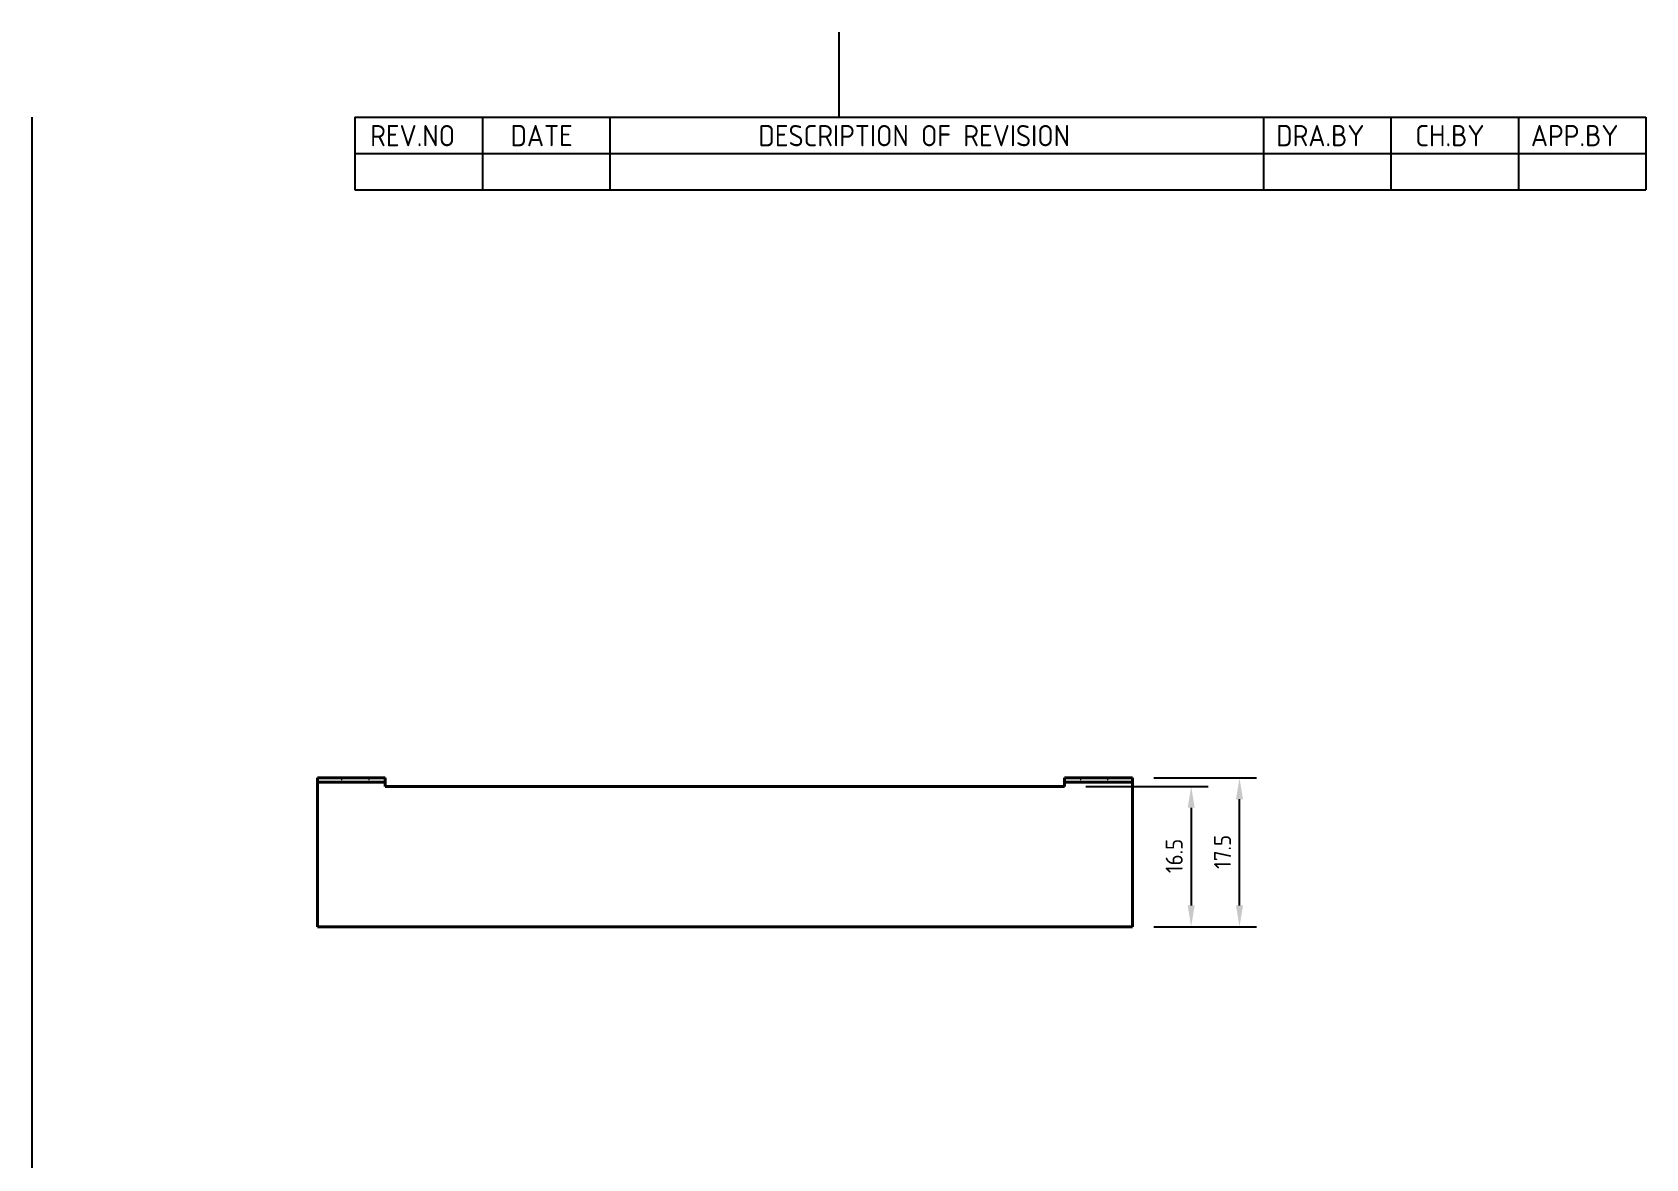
# Model space of a CAD drawing. Header units: millimetres. Extents: x 0 to 210, y 0 to 297.
# Drawn here: x 10 to 200, y 164.4 to 297 of the extents above; entities that cross this region are included whole.
import ezdxf

# ---------------------------------------------------------------- set-up
doc = ezdxf.new("R2010")
doc.units = ezdxf.units.MM
doc.linetypes.add('DASHED', pattern=[0.2067, 0.1654, -0.0413])
doc.layers.get('0').update_dxf_attribs({"color": 3, "lineweight": 25})
for name, color, linetype, lineweight in [('가려진 것(ISO)', 2, 'DASHED', 18), ('가시적인 것(ISO)', 3, 'Continuous', 40), ('경계(ISO)', 7, 'Continuous', 25), ('기호(ISO)', 5, 'Continuous', 25), ('치수(ISO)', 2, 'Continuous', 25)]:
    doc.layers.add(name, color=color, linetype=linetype, lineweight=lineweight)
doc.styles.add('ISO ProportionalPSTEK', font='isocp.shx')
doc.styles.add('치수 텍스트_PSTEK_POSCO', font='isocp.shx')
doc.dimstyles.new('치수_PSTEK_POSCO', dxfattribs={"dimtxt": 2, "dimasz": 2.5, "dimexe": 2, "dimexo": 2.5, "dimgap": 1, "dimtad": 1, "dimrnd": 1e-08, "dimdsep": 46, "dimtxsty": '치수 텍스트_PSTEK_POSCO', "dimcen": 0.09, "dimdle": 10, "dimclrd": 7, "dimclre": 7, "dimclrt": 2, "dimadec": 1, "dimazin": 2, "dimtfac": 1, "dimtmove": 0, "dimatfit": 3, "dimfxl": 0, "dimtolj": 1, "dimlwd": -1, "dimlwe": -1, "dimarcsym": 0})

# ---------------------------------------------------------------- blocks, each defined once
blk = doc.blocks.new('경계 Default Border')
at = {"layer": '경계(ISO)', "flags": 128}
for points in [[(105, 297.0000076293945), (105, 287.0000076293945)], [(10, 10), (10, 287.0000076293945)]]:
    blk.add_lwpolyline(points, dxfattribs=at)
blk = doc.blocks.new('리비전 내역')
at = {"layer": '기호(ISO)'}
for p, q in [((48.00000000000001, 287.0000076293945), (200, 287.0000076293945)), ((48.00000000000001, 287.0000076293945), (48.00000000000001, 282.7200076293945)), ((63.00000000000001, 287.0000076293945), (63.00000000000001, 282.7200076293945)), ((78, 287.0000076293945), (78, 282.7200076293945)), ((155, 287.0000076293945), (155, 282.7200076293945)), ((170, 287.0000076293945), (170, 282.7200076293945)), ((185, 287.0000076293945), (185, 282.7200076293945)), ((200, 287.0000076293945), (200, 282.7200076293945)), ((48.00000000000001, 282.7200076293945), (200, 282.7200076293945)), ((48.00000000000001, 282.7200076293945), (48.00000000000001, 278.4400076293945)), ((63.00000000000001, 282.7200076293945), (63.00000000000001, 278.4400076293945)), ((78, 282.7200076293945), (78, 278.4400076293945)), ((155, 282.7200076293945), (155, 278.4400076293945)), ((170, 282.7200076293945), (170, 278.4400076293945)), ((185, 282.7200076293945), (185, 278.4400076293945)), ((200, 282.7200076293945), (200, 278.4400076293945)), ((48.00000000000001, 278.4400076293945), (200, 278.4400076293945))]:
    blk.add_line(p, q, dxfattribs=at)
at = {"layer": '기호(ISO)', "color": 2, "char_height": 2.5, "attachment_point": 7, "style": 'ISO ProportionalPSTEK'}
for s, insert in [('REV.NO', (49.7871163682308, 283.5831900503393)), ('DATE', (66.31423177283666, 283.5831900503393)), ('DESCRIPTION OF REVISION', (95.50702043336295, 283.5831900503393)), ('DRA.BY', (156.4757339553203, 283.5831900503393)), ('CH.BY', (172.8642915086116, 283.5831900503393)), ('APP.BY', (186.4777339604403, 283.5831900503393))]:
    blk.add_mtext(s, dxfattribs=dict(at, insert=insert))
blk = doc.blocks.new('*D30')
at = {"layer": 'Defpoints', "color": 0}
for p in [(139.5701980761169, 209.2275106068729), (152.1638499806555, 209.2275106068729), (139.5701980761169, 191.7275106068704)]:
    blk.add_point(p, dxfattribs=at)
at = {"layer": '치수(ISO)', "color": 7}
for p, q in [((142.0701980761169, 209.2275106068729), (154.1638499806555, 209.2275106068729)), ((152.1638499806555, 194.2275106068704), (152.1638499806555, 206.7275106068729)), ((142.0701980761169, 191.7275106068704), (154.1638499806555, 191.7275106068704))]:
    blk.add_line(p, q, dxfattribs=at)
for points in [[(151.7471833139889, 206.7275106068729), (152.5805166473222, 206.7275106068729), (152.1638499806555, 209.2275106068729)], [(151.7471833139889, 194.2275106068704), (152.5805166473222, 194.2275106068704), (152.1638499806555, 191.7275106068704)]]:
    blk.add_solid(points, dxfattribs=at)
at = {"layer": '치수(ISO)', "color": 2, "insert": (150.1638499806555, 198.5360892506342), "char_height": 2, "attachment_point": 4, "rotation": 90, "style": '치수 텍스트_PSTEK_POSCO'}
blk.add_mtext('\\A1;17.5', dxfattribs=at)
blk = doc.blocks.new('*D31')
at = {"layer": 'Defpoints', "color": 0}
for p in [(131.5701980761169, 208.2275106068704), (139.5701980761169, 191.7275106068704), (146.4736993600356, 191.7275106068704)]:
    blk.add_point(p, dxfattribs=at)
at = {"layer": '치수(ISO)', "color": 7}
for p, q in [((134.0701980761169, 208.2275106068704), (148.4736993600356, 208.2275106068704)), ((146.4736993600356, 205.7275106068704), (146.4736993600356, 194.2275106068704)), ((142.0701980761169, 191.7275106068704), (148.4736993600356, 191.7275106068704))]:
    blk.add_line(p, q, dxfattribs=at)
for points in [[(146.0570326933689, 205.7275106068704), (146.8903660267023, 205.7275106068704), (146.4736993600356, 208.2275106068704)], [(146.0570326933689, 194.2275106068704), (146.8903660267023, 194.2275106068704), (146.4736993600356, 191.7275106068704)]]:
    blk.add_solid(points, dxfattribs=at)
at = {"layer": '치수(ISO)', "color": 2, "insert": (144.4736993600355, 198.0360892506331), "char_height": 2, "attachment_point": 4, "rotation": 90, "style": '치수 텍스트_PSTEK_POSCO'}
blk.add_mtext('\\A1;16.5', dxfattribs=at)

msp = doc.modelspace()

# ---------------------------------------------------------------- linework, layer by layer
at = {"layer": '가려진 것(ISO)', "ltscale": 0.9522482752799988}
for p, q in [((46.47019807611714, 208.7275106068719), (46.47019807611714, 209.2275106068719)), ((49.67019807611715, 208.7275106068719), (49.67019807611715, 209.2275106068719)), ((133.4701980761165, 208.7275106068719), (133.4701980761165, 209.2275106068719)), ((136.6701980761165, 208.7275106068719), (136.6701980761165, 209.2275106068719))]:
    msp.add_line(p, q, dxfattribs=at)
at = {"layer": '가시적인 것(ISO)'}
for p, q in [((51.57019807611691, 209.2275106068729), (43.57019807611691, 209.2275106068729)), ((43.57019807611691, 208.7275106068729), (43.57019807611691, 209.2275106068729)), ((51.57019807611691, 208.7275106068729), (51.57019807611691, 209.2275106068729)), ((131.5701980761169, 209.2275106068729), (131.5701980761169, 208.7275106068729)), ((139.5701980761169, 209.2275106068729), (131.5701980761169, 209.2275106068729)), ((139.5701980761169, 208.7275106068729), (139.5701980761169, 209.2275106068729)), ((51.57019807611691, 208.7275106068729), (43.57019807611691, 208.7275106068729)), ((43.57019807611691, 208.7275106068705), (43.57019807611691, 208.2275106068704)), ((43.57019807611691, 208.2275106068704), (43.57019807611691, 191.7275106068704)), ((51.57019807611691, 208.2275106068704), (51.57019807611691, 208.7275106068705)), ((131.5701980761169, 208.2275106068704), (51.57019807611693, 208.2275106068704)), ((131.5701980761169, 208.7275106068705), (131.5701980761169, 208.2275106068704)), ((139.5701980761169, 208.7275106068729), (131.5701980761169, 208.7275106068729)), ((139.5701980761169, 208.7275106068705), (139.5701980761169, 208.2275106068704)), ((139.5701980761169, 191.7275106068704), (139.5701980761169, 208.2275106068704)), ((43.57019807611691, 191.7275106068704), (139.5701980761169, 191.7275106068704))]:
    msp.add_line(p, q, dxfattribs=at)

# ---------------------------------------------------------------- block references
msp.add_blockref('경계 Default Border', (0, 0))
at = {"layer": '기호(ISO)'}
msp.add_blockref('리비전 내역', (0, 0), dxfattribs=at)

# ---------------------------------------------------------------- dimensions: what is measured, and where the dimension line sits
at = {"layer": '치수(ISO)', "color": 7}
for base, p1, p2, picture, middle in [((152.1638499806555, 209.2275106068729), (139.5701980761169, 191.7275106068704), (139.5701980761169, 209.2275106068729), '*D30', (152.1638499806555, 200.4775106068715)), ((146.4736993600356, 191.7275106068704), (131.5701980761169, 208.2275106068704), (139.5701980761169, 191.7275106068704), '*D31', (146.4736993600355, 199.9775106068704))]:
    dim = msp.add_linear_dim(base=base, p1=p1, p2=p2, angle=90, dimstyle='치수_PSTEK_POSCO', override={"dimdec": 2, "dimtp": 0, "dimtm": -0, "dimtdec": 2, "dimtofl": 0, "dimatfit": 1}, dxfattribs=at)
    dim.commit()
    dim.dimension.update_dxf_attribs({"geometry": picture, "text_midpoint": middle, "dimtype": 160})

doc.saveas('drawing.dxf')
